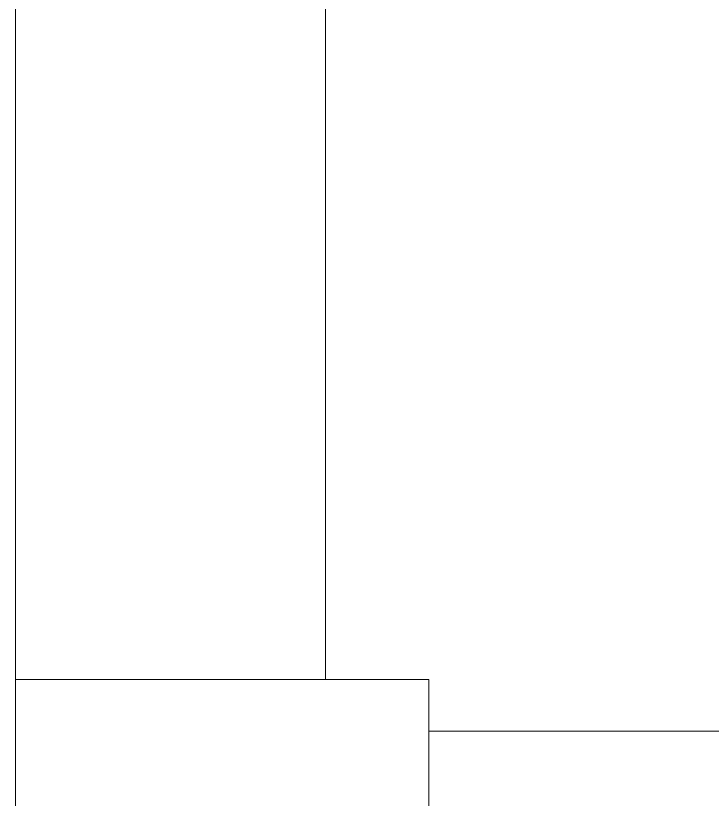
# Model space of a CAD drawing. Header units: millimetres. Extents: x 206 to 837, y 40 to 323.
# Drawn here: x 689.484 to 689.8212, y 263.5638 to 263.9429 of the extents above; entities that cross this region are included whole.
import ezdxf

# ---------------------------------------------------------------- set-up
doc = ezdxf.new("R2010")
doc.units = ezdxf.units.MM
doc.layers.add('I-ARQ', color=8, linetype='Continuous', lineweight=0)

msp = doc.modelspace()

# ---------------------------------------------------------------- linework, layer by layer
at = {"layer": 'I-ARQ'}
for p, q in [((689.48403, 268.25932), (689.48403, 263.62182)), ((689.63403, 267.55122), (689.63403, 263.62182)), ((689.68403, 263.62182), (689.48403, 263.62182)), ((689.48403, 263.62182), (689.48403, 263.42182)), ((689.68403, 263.62182), (689.48403, 263.62182)), ((689.48403, 263.62182), (689.48403, 263.42182)), ((689.68403, 263.42182), (689.68403, 263.62182)), ((689.68403, 263.42182), (689.68403, 263.62182)), ((689.68403, 263.59682), (695.62903, 263.59682))]:
    msp.add_line(p, q, dxfattribs=at)

doc.saveas('drawing.dxf')
